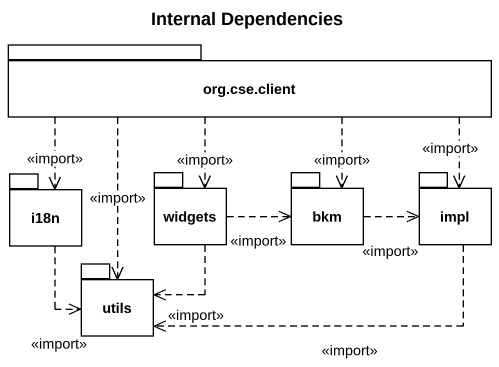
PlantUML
@startuml
title Internal Dependencies
package "org.cse.client" as org_cse_client {
}
package i18n {
}
package widgets {
}
package bkm {
}
package impl {
}
package utils {
}
org_cse_client ..> i18n : <<import>>
org_cse_client ..> widgets : <<import>>
org_cse_client ..> bkm : <<import>>
org_cse_client ..> impl : <<import>>
org_cse_client ..> utils : <<import>>
i18n ..> utils : <<import>>
widgets .right.> bkm : <<import>>
widgets ..> utils : <<import>>
bkm .right.> impl : <<import>>
impl .left.> utils : <<import>>
@enduml
